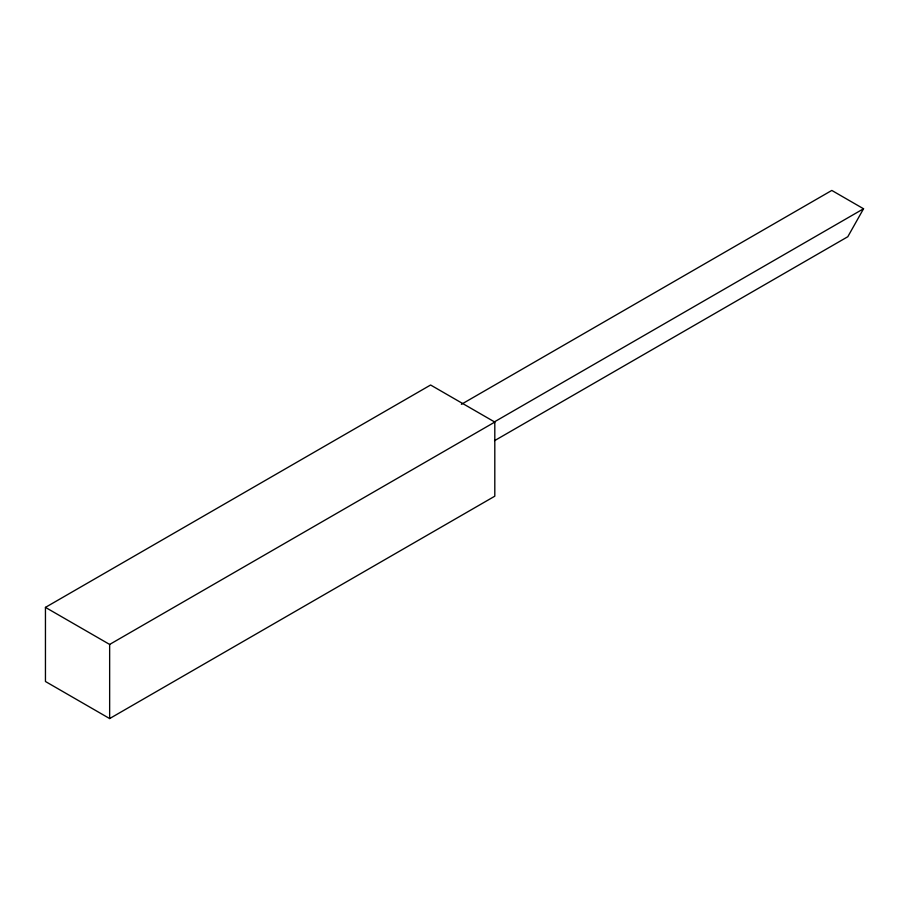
<?xml version="1.0" encoding="UTF-8"?>
<svg xmlns="http://www.w3.org/2000/svg" width="909" height="909" viewBox="0 0 909 909"><rect width="100%" height="100%" fill="white"/><g stroke="black" fill="none" stroke-linecap="round" stroke-linejoin="round"><path stroke-width="1.36" d="M461.374 404.312L831.803 190.435L863.55 208.763L847.802 236.726L494.53 440.683M45.45 607.382L430.605 385.007L494.803 422.071L494.803 496.189L109.648 718.564L45.45 681.5L45.45 607.382L109.648 644.436L494.803 422.071M494.337 421.924L863.55 208.763M109.648 644.436L109.648 718.564"/></g></svg>
